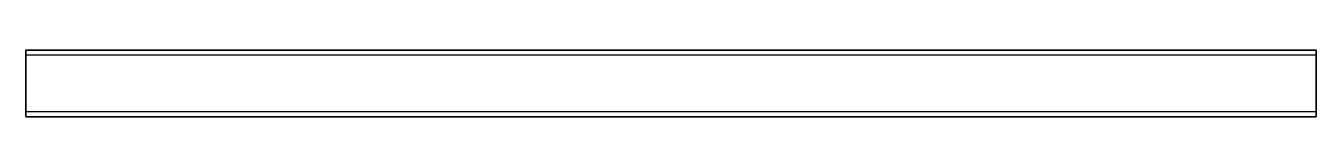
# Model space of a CAD drawing. Header units: inches. Extents: x 0 to 770, y 0 to 40.
import ezdxf

# ---------------------------------------------------------------- set-up
doc = ezdxf.new("R2010")
doc.units = ezdxf.units.IN
doc.header["$MEASUREMENT"] = 0
doc.layers.add('SIMUMAK Visible (ISO)', color=7, linetype='Continuous', lineweight=35)
doc.layers.add('SIMUMAK Visible Narrow (ISO)', color=7, linetype='Continuous', lineweight=25)

# ---------------------------------------------------------------- blocks, each defined once
blk = doc.blocks.new('DIN 40 x 30 x 2 00000020_Sheet_4_Tubo longitud 770')
at = {"layer": 'SIMUMAK Visible (ISO)'}
for p, q in [((-385, 17), (-385, 20)), ((385, 20), (-385, 20)), ((-385, 17), (-385, -17)), ((385, 17), (385, 20)), ((385, 17), (385, -17)), ((-385, -20), (-385, -17)), ((385, -20), (-385, -20)), ((385, -20), (385, -17))]:
    blk.add_line(p, q, dxfattribs=at)
at = {"layer": 'SIMUMAK Visible Narrow (ISO)'}
for p, q in [((385, 17), (-385, 17)), ((385, -17), (-385, -17))]:
    blk.add_line(p, q, dxfattribs=at)

msp = doc.modelspace()

# ---------------------------------------------------------------- block references
msp.add_blockref('DIN 40 x 30 x 2 00000020_Sheet_4_Tubo longitud 770', (385, 20))

doc.saveas('drawing.dxf')
